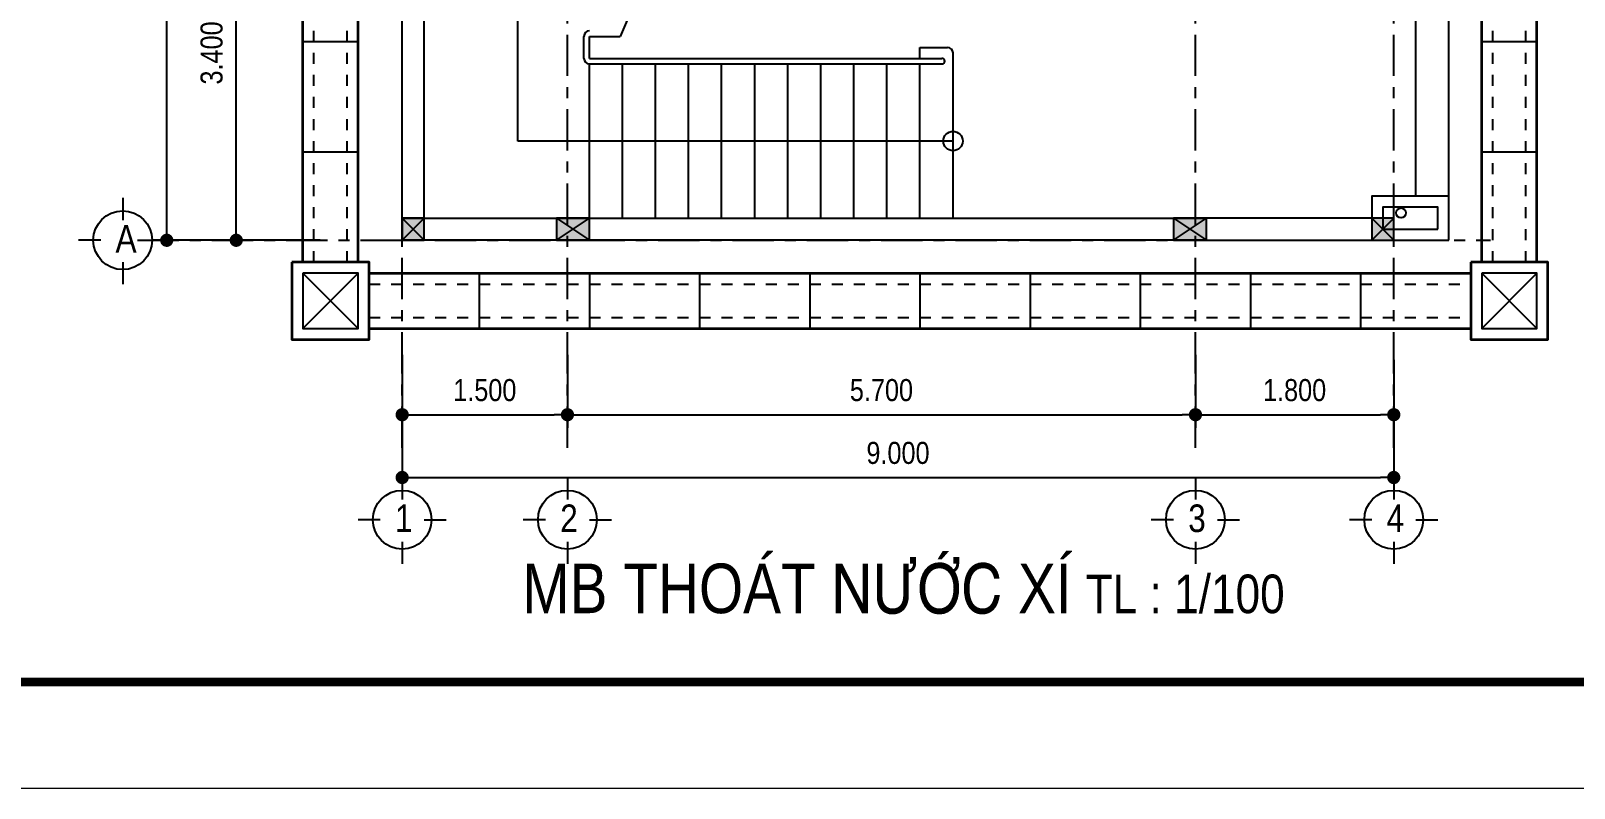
# Model space of a CAD drawing. Header units: millimetres. Extents: x -341 to 79, y 65 to 137.
# Drawn here: x -238.08 to -224.08, y 107.61 to 114.48 of the extents above; entities that cross this region are included whole.
import ezdxf

# ---------------------------------------------------------------- set-up
doc = ezdxf.new("R2010")
doc.units = ezdxf.units.MM
doc.header["$LTSCALE"] = 0.3
doc.header["$MEASUREMENT"] = 0
doc.linetypes.add('CENTER', pattern=[2, 1.25, -0.25, 0.25, -0.25])
doc.linetypes.add('DASHED2', pattern=[0.375, 0.25, -0.125])
doc.layers.get('0').update_dxf_attribs({"linetype": 'CONTINUOUS', "lineweight": 13})
doc.layers.get('DEFPOINTS').update_dxf_attribs({"linetype": 'CONTINUOUS', "lineweight": 13})
for name, color, linetype in [('CHU', 3, 'CONTINUOUS'), ('HACTH', 8, 'CONTINUOUS'), ('HATCH', 8, 'CONTINUOUS'), ('LAYER 1', 1, 'CONTINUOUS'), ('LAYER1', 1, 'CONTINUOUS'), ('LAYER7', 7, 'CONTINUOUS')]:
    doc.layers.add(name, color=color, linetype=linetype)
doc.layers.add('THOATNUOC', color=4, linetype='CONTINUOUS', lineweight=35)
doc.styles.add('HELVE-KT', font='VHELVCN.TTF')
doc.dimstyles.new('1-100', dxfattribs={"dimtxt": 0.2, "dimasz": 0.12, "dimexe": 0.12, "dimexo": 0.2, "dimgap": 0.12, "dimtad": 1, "dimdec": 3, "dimzin": 4, "dimdsep": 46, "dimtxsty": 'HELVE-KT', "dimblk1": 'DOT', "dimblk2": 'DOT', "dimsah": 1, "dimcen": -0.18, "dimadec": 3, "dimazin": 0, "dimtfac": 1, "dimtdec": 3, "dimtmove": 2, "dimatfit": 3, "dimldrblk": 'DOT', "dimfxl": 0, "dimtolj": 1, "dimtzin": 4, "dimarcsym": 0})

# ---------------------------------------------------------------- blocks, each defined once
blk = doc.blocks.new('_DOT')
at = {"color": 0, "linetype": 'ByBlock'}
blk.add_line((-0.5, 0), (-1, 0), dxfattribs=at)
at = {"color": 0, "linetype": 'ByBlock', "const_width": 0.5}
blk.add_lwpolyline([(-0.25, 0, 1), (0.25, 0, 1)], format="xyb", close=True, dxfattribs=at)
blk = doc.blocks.new('*D67')
at = {"layer": 'DEFPOINTS', "color": 0, "lineweight": -2, "ltscale": 5}
for p in [(-234.714, 111.741), (-233.214, 111.741), (-233.214, 110.999)]:
    blk.add_point(p, dxfattribs=at)
at = {"layer": 'LAYER 1', "color": 0, "lineweight": -2, "ltscale": 5}
for p, q in [((-234.714, 111.541), (-234.714, 110.879)), ((-233.214, 111.541), (-233.214, 110.879)), ((-234.594, 110.999), (-233.334, 110.999))]:
    blk.add_line(p, q, dxfattribs=at)
at = {"layer": 'LAYER 1', "color": 0, "lineweight": -2, "ltscale": 5, "xscale": 0.12, "yscale": 0.12, "zscale": 0.12, "rotation": 180}
blk.add_blockref('_DOT', (-234.714, 110.999), dxfattribs=at)
at = {"layer": 'LAYER 1', "color": 0, "lineweight": -2, "ltscale": 5, "xscale": 0.12, "yscale": 0.12, "zscale": 0.12}
blk.add_blockref('_DOT', (-233.214, 110.999), dxfattribs=at)
at = {"layer": 'LAYER 1', "color": 0, "ltscale": 5, "insert": (-233.964, 111.221), "char_height": 0.2, "attachment_point": 5, "style": 'HELVE-KT'}
blk.add_mtext('\\A1;1.500', dxfattribs=at)
blk = doc.blocks.new('*D68')
at = {"layer": 'DEFPOINTS', "color": 0, "lineweight": -2, "ltscale": 5}
for p in [(-233.214, 111.741), (-227.514, 111.741), (-227.514, 110.999)]:
    blk.add_point(p, dxfattribs=at)
at = {"layer": 'LAYER 1', "color": 0, "lineweight": -2, "ltscale": 5}
for p, q in [((-233.214, 111.541), (-233.214, 110.879)), ((-227.514, 111.541), (-227.514, 110.879)), ((-233.094, 110.999), (-227.634, 110.999))]:
    blk.add_line(p, q, dxfattribs=at)
at = {"layer": 'LAYER 1', "color": 0, "lineweight": -2, "ltscale": 5, "xscale": 0.12, "yscale": 0.12, "zscale": 0.12, "rotation": 180}
blk.add_blockref('_DOT', (-233.214, 110.999), dxfattribs=at)
at = {"layer": 'LAYER 1', "color": 0, "lineweight": -2, "ltscale": 5, "xscale": 0.12, "yscale": 0.12, "zscale": 0.12}
blk.add_blockref('_DOT', (-227.514, 110.999), dxfattribs=at)
at = {"layer": 'LAYER 1', "color": 0, "ltscale": 5, "insert": (-230.364, 111.221), "char_height": 0.2, "attachment_point": 5, "style": 'HELVE-KT'}
blk.add_mtext('\\A1;5.700', dxfattribs=at)
blk = doc.blocks.new('*D69')
at = {"layer": 'DEFPOINTS', "color": 0, "lineweight": -2, "ltscale": 5}
for p in [(-236.22, 115.982), (-235.259, 115.982), (-235.259, 112.582)]:
    blk.add_point(p, dxfattribs=at)
at = {"layer": 'LAYER 1', "color": 0, "lineweight": -2, "ltscale": 5}
for p, q in [((-235.459, 115.982), (-236.34, 115.982)), ((-236.22, 112.702), (-236.22, 115.862)), ((-235.459, 112.582), (-236.34, 112.582))]:
    blk.add_line(p, q, dxfattribs=at)
at = {"layer": 'LAYER 1', "color": 0, "lineweight": -2, "ltscale": 5, "xscale": 0.12, "yscale": 0.12, "zscale": 0.12}
for p, rotation in [((-236.22, 115.982), 90), ((-236.22, 112.582), 270)]:
    blk.add_blockref('_DOT', p, dxfattribs=dict(at, rotation=rotation))
at = {"layer": 'LAYER 1', "color": 0, "ltscale": 5, "insert": (-236.443, 114.282), "char_height": 0.2, "attachment_point": 5, "rotation": 90, "style": 'HELVE-KT'}
blk.add_mtext('\\A1;3.400', dxfattribs=at)
blk = doc.blocks.new('*D75')
at = {"layer": 'DEFPOINTS', "color": 0, "lineweight": -2, "ltscale": 5}
for p in [(-236.851, 135.082), (-235.881, 135.082), (-235.881, 112.582)]:
    blk.add_point(p, dxfattribs=at)
at = {"layer": 'LAYER 1', "color": 0, "lineweight": -2, "ltscale": 5}
for p, q in [((-236.081, 135.082), (-236.971, 135.082)), ((-236.851, 112.702), (-236.851, 134.962)), ((-236.081, 112.582), (-236.971, 112.582))]:
    blk.add_line(p, q, dxfattribs=at)
at = {"layer": 'LAYER 1', "color": 0, "lineweight": -2, "ltscale": 5, "xscale": 0.12, "yscale": 0.12, "zscale": 0.12}
for p, rotation in [((-236.851, 135.082), 90), ((-236.851, 112.582), 270)]:
    blk.add_blockref('_DOT', p, dxfattribs=dict(at, rotation=rotation))
at = {"layer": 'LAYER 1', "color": 0, "ltscale": 5, "insert": (-237.073, 124.243), "char_height": 0.2, "attachment_point": 5, "rotation": 90, "style": 'HELVE-KT'}
blk.add_mtext('\\A1;22.500', dxfattribs=at)
blk = doc.blocks.new('*D76')
at = {"layer": 'DEFPOINTS', "color": 0, "lineweight": -2, "ltscale": 5}
for p in [(-227.514, 111.696), (-225.714, 111.696), (-225.714, 110.999)]:
    blk.add_point(p, dxfattribs=at)
at = {"layer": 'LAYER 1', "color": 0, "lineweight": -2, "ltscale": 5}
for p, q in [((-227.514, 111.496), (-227.514, 110.879)), ((-225.714, 111.496), (-225.714, 110.879)), ((-227.394, 110.999), (-225.834, 110.999))]:
    blk.add_line(p, q, dxfattribs=at)
at = {"layer": 'LAYER 1', "color": 0, "lineweight": -2, "ltscale": 5, "xscale": 0.12, "yscale": 0.12, "zscale": 0.12, "rotation": 180}
blk.add_blockref('_DOT', (-227.514, 110.999), dxfattribs=at)
at = {"layer": 'LAYER 1', "color": 0, "lineweight": -2, "ltscale": 5, "xscale": 0.12, "yscale": 0.12, "zscale": 0.12}
blk.add_blockref('_DOT', (-225.714, 110.999), dxfattribs=at)
at = {"layer": 'LAYER 1', "color": 0, "ltscale": 5, "insert": (-226.614, 111.221), "char_height": 0.2, "attachment_point": 5, "style": 'HELVE-KT'}
blk.add_mtext('\\A1;1.800', dxfattribs=at)
blk = doc.blocks.new('*D77')
at = {"layer": 'DEFPOINTS', "color": 0, "lineweight": -2, "ltscale": 5}
for p in [(-234.714, 111.147), (-225.714, 111.147), (-225.714, 110.429)]:
    blk.add_point(p, dxfattribs=at)
at = {"layer": 'LAYER 1', "color": 0, "lineweight": -2, "ltscale": 5}
for p, q in [((-234.714, 110.947), (-234.714, 110.309)), ((-225.714, 110.947), (-225.714, 110.309)), ((-234.594, 110.429), (-225.834, 110.429))]:
    blk.add_line(p, q, dxfattribs=at)
at = {"layer": 'LAYER 1', "color": 0, "lineweight": -2, "ltscale": 5, "xscale": 0.12, "yscale": 0.12, "zscale": 0.12, "rotation": 180}
blk.add_blockref('_DOT', (-234.714, 110.429), dxfattribs=at)
at = {"layer": 'LAYER 1', "color": 0, "lineweight": -2, "ltscale": 5, "xscale": 0.12, "yscale": 0.12, "zscale": 0.12}
blk.add_blockref('_DOT', (-225.714, 110.429), dxfattribs=at)
at = {"layer": 'LAYER 1', "color": 0, "ltscale": 5, "insert": (-230.214, 110.651), "char_height": 0.2, "attachment_point": 5, "style": 'HELVE-KT'}
blk.add_mtext('\\A1;9.000', dxfattribs=at)

msp = doc.modelspace()

# ---------------------------------------------------------------- hatches: boundary and pattern name
at = {"layer": 'HATCH', "lineweight": -2, "ltscale": 0.08}
h = msp.add_hatch(color=256, dxfattribs=at)
h.paths.add_polyline_path([(-234.6145, 112.6825), (-234.7145, 112.7825), (-234.7145, 112.5825)])
h.paths.add_polyline_path([(-234.6145, 112.6825), (-234.7145, 112.5825), (-234.5145, 112.5825)])
h.paths.add_polyline_path([(-234.5145, 112.7825), (-234.6145, 112.6825), (-234.5145, 112.5825)])
h.paths.add_polyline_path([(-234.5145, 112.7825), (-234.7145, 112.7825), (-234.6145, 112.6825)])
h = msp.add_hatch(color=256, dxfattribs=at)
h.paths.add_polyline_path([(-233.3145, 112.7825), (-233.3145, 112.5825), (-233.1645, 112.6825)])
h.paths.add_polyline_path([(-233.1645, 112.6825), (-233.0145, 112.7825), (-233.3145, 112.7825)])
h.paths.add_polyline_path([(-233.3145, 112.5825), (-233.0145, 112.5825), (-233.1645, 112.6825)])
h.paths.add_polyline_path([(-233.1645, 112.6825), (-233.0145, 112.5825), (-233.0145, 112.7825)])
h = msp.add_hatch(color=256, dxfattribs=at)
h.paths.add_polyline_path([(-227.7145, 112.7825), (-227.7145, 112.5825), (-227.5645, 112.6825)])
h.paths.add_polyline_path([(-227.5645, 112.6825), (-227.4145, 112.7825), (-227.7145, 112.7825)])
h.paths.add_polyline_path([(-227.7145, 112.5825), (-227.4145, 112.5825), (-227.5645, 112.6825)])
h.paths.add_polyline_path([(-227.5645, 112.6825), (-227.4145, 112.5825), (-227.4145, 112.7825)])
h = msp.add_hatch(color=256, dxfattribs=at)
h.paths.add_polyline_path([(-225.8145, 112.6825), (-225.9145, 112.7825), (-225.9145, 112.5825)])
h.paths.add_polyline_path([(-225.8145, 112.6825), (-225.9145, 112.5825), (-225.7145, 112.5825)])
h.paths.add_polyline_path([(-225.7145, 112.7825), (-225.8145, 112.6825), (-225.7145, 112.5825)])
h.paths.add_polyline_path([(-225.7145, 112.7825), (-225.9145, 112.7825), (-225.8145, 112.6825)])
h = msp.add_hatch(color=256, dxfattribs=at)
h.paths.add_polyline_path([(-225.8145, 112.6825), (-225.9145, 112.7825), (-225.9145, 112.5825)])
h.paths.add_polyline_path([(-225.8145, 112.6825), (-225.9145, 112.5825), (-225.7145, 112.5825)])
h.paths.add_polyline_path([(-225.7145, 112.7825), (-225.8145, 112.6825), (-225.7145, 112.5825)])
h.paths.add_polyline_path([(-225.7145, 112.7825), (-225.9145, 112.7825), (-225.8145, 112.6825)])

# ---------------------------------------------------------------- linework, layer by layer
at = {"layer": 'CHU'}
for points in [[(-237.2506, 112.9658), (-237.2506, 112.7658)], [(-237.4506, 112.5825), (-237.6506, 112.5825)], [(-237.0506, 112.5825), (-236.8506, 112.5825)], [(-237.2506, 112.3825), (-237.2506, 112.1825)], [(-234.7145, 110.4291), (-234.7145, 110.2291)], [(-233.2145, 110.4291), (-233.2145, 110.2291)], [(-227.5145, 110.4291), (-227.5145, 110.2291)], [(-225.7145, 110.4291), (-225.7145, 110.2291)], [(-234.9145, 110.0458), (-235.1145, 110.0458)], [(-234.5145, 110.0458), (-234.3145, 110.0458)], [(-233.4145, 110.0458), (-233.6145, 110.0458)], [(-233.0145, 110.0458), (-232.8145, 110.0458)], [(-227.7145, 110.0458), (-227.9145, 110.0458)], [(-227.3145, 110.0458), (-227.1145, 110.0458)], [(-225.9145, 110.0458), (-226.1145, 110.0458)], [(-225.5145, 110.0458), (-225.3145, 110.0458)], [(-234.7145, 109.8458), (-234.7145, 109.6458)], [(-233.2145, 109.8458), (-233.2145, 109.6458)], [(-227.5145, 109.8458), (-227.5145, 109.6458)], [(-225.7145, 109.8458), (-225.7145, 109.6458)]]:
    msp.add_lwpolyline(points, dxfattribs=at)
for centre in [(-237.2506, 112.5825), (-234.7145, 110.0458), (-233.2145, 110.0458), (-227.5145, 110.0458), (-225.7145, 110.0458)]:
    msp.add_circle(centre, 0.2667, dxfattribs=at)
at = {"layer": 'DEFPOINTS', "linetype": 'Continuous', "ltscale": 0.08}
msp.add_lwpolyline([(-257.2157, 107.6101), (-215.2157, 107.6101), (-215.2157, 137.3101), (-257.2157, 137.3101)], close=True, dxfattribs=at)
at = {"layer": 'HACTH', "linetype": 'DASHED2'}
for points in [[(-235.5145, 112.3825), (-235.5145, 134.3825)], [(-235.2145, 112.3825), (-235.2145, 134.3825)], [(-224.8145, 112.3825), (-224.8145, 134.3825)], [(-224.5145, 112.3825), (-224.5145, 134.3825)], [(-235.0145, 112.1825), (-225.0145, 112.1825)], [(-235.0145, 111.8825), (-225.0145, 111.8825)]]:
    msp.add_lwpolyline(points, dxfattribs=at)
at = {"layer": 'HATCH', "lineweight": -2, "ltscale": 0.08}
for p, q in [((-225.2145, 112.5825), (-225.2145, 135.0825)), ((-225.5145, 112.9825), (-225.5145, 134.6825)), ((-232.1145, 115.8825), (-232.7359, 114.4325)), ((-233.664, 113.4825), (-233.664, 115.1825)), ((-233.0645, 114.2325), (-233.0645, 114.4325)), ((-233.0145, 114.2325), (-233.0145, 114.4325)), ((-233.0145, 114.4325), (-232.7359, 114.4325)), ((-230.0145, 114.2325), (-230.0145, 114.3325)), ((-230.0145, 114.3325), (-229.7645, 114.3325)), ((-233.0145, 114.2325), (-229.8145, 114.2325)), ((-233.0145, 112.7825), (-233.0145, 114.1825)), ((-233.0145, 114.1825), (-229.8145, 114.1825)), ((-232.7145, 112.7825), (-232.7145, 114.1825)), ((-232.4145, 112.7825), (-232.4145, 114.1825)), ((-232.1145, 112.7825), (-232.1145, 114.1825)), ((-231.8145, 112.7825), (-231.8145, 114.1825)), ((-231.5145, 112.7825), (-231.5145, 114.1825)), ((-231.2145, 112.7825), (-231.2145, 114.1825)), ((-230.9145, 112.7825), (-230.9145, 114.1825)), ((-230.6145, 112.7825), (-230.6145, 114.1825)), ((-230.3145, 112.7825), (-230.3145, 114.1825)), ((-230.0145, 112.7825), (-230.0145, 114.1825)), ((-229.7145, 112.7825), (-229.7145, 114.2825)), ((-229.7145, 113.4825), (-233.664, 113.4825)), ((-234.7145, 112.5825), (-234.5145, 112.7825)), ((-234.7145, 112.7825), (-234.5145, 112.5825)), ((-233.3145, 112.5825), (-233.0145, 112.7825)), ((-233.3145, 112.7825), (-233.0145, 112.5825)), ((-227.7145, 112.5825), (-227.4145, 112.7825)), ((-227.7145, 112.7825), (-227.4145, 112.5825)), ((-225.9145, 112.5825), (-225.7145, 112.7825)), ((-225.9145, 112.7825), (-225.7145, 112.5825)), ((-225.9145, 112.5825), (-225.7145, 112.7825)), ((-225.9145, 112.7825), (-225.7145, 112.5825)), ((-227.4145, 112.5825), (-225.7145, 112.5825))]:
    msp.add_line(p, q, dxfattribs=at)
at = {"layer": 'HATCH', "linetype": 'CENTER'}
for points in [[(-234.7145, 110.6979), (-234.7145, 135.5709)], [(-233.2145, 110.6979), (-233.2145, 135.5709)], [(-227.5145, 110.6979), (-227.5145, 135.5709)], [(-225.7145, 110.6979), (-225.7145, 135.5709)], [(-237.1168, 112.5825), (-224.8357, 112.5825)]]:
    msp.add_lwpolyline(points, dxfattribs=at)
at = {"layer": 'HATCH', "lineweight": -2, "ltscale": 0.08}
for points in [[(-234.7145, 112.5825), (-234.7145, 115.9825)], [(-234.5145, 112.7825), (-234.5145, 115.8825)], [(-234.7145, 112.7825), (-227.4145, 112.7825)], [(-227.4145, 112.5825), (-225.7145, 112.5825), (-225.7145, 112.7825), (-227.4145, 112.7825)], [(-227.4145, 112.5825), (-234.7145, 112.5825)]]:
    msp.add_lwpolyline(points, dxfattribs=at)
for points in [[(-225.2145, 112.5825), (-225.2145, 112.9825), (-225.9145, 112.9825), (-225.9145, 112.5825)], [(-234.5145, 112.5825), (-234.5145, 112.7825), (-234.7145, 112.7825), (-234.7145, 112.5825)], [(-233.0145, 112.5825), (-233.0145, 112.7825), (-233.3145, 112.7825), (-233.3145, 112.5825)], [(-227.4145, 112.5825), (-227.4145, 112.7825), (-227.7145, 112.7825), (-227.7145, 112.5825)], [(-225.7145, 112.5825), (-225.7145, 112.7825), (-225.9145, 112.7825), (-225.9145, 112.5825)], [(-225.7145, 112.5825), (-225.7145, 112.7825), (-225.9145, 112.7825), (-225.9145, 112.5825)], [(-225.3145, 112.6825), (-225.3145, 112.8825), (-225.8145, 112.8825), (-225.8145, 112.6825)]]:
    msp.add_lwpolyline(points, close=True, dxfattribs=at)
msp.add_circle((-229.7145, 113.4825), 0.0877, dxfattribs=at)
for centre, radius, start, end in [((-233.0145, 114.4325), 0.05, 90, 180), ((-229.7645, 114.2825), 0.05, 0, 90), ((-233.0145, 114.2325), 0.05, 180, 270), ((-229.8145, 114.2075), 0.025, 270, 90)]:
    msp.add_arc(centre, radius, start, end, dxfattribs=at)
at = {"layer": 'LAYER 1', "ltscale": 5}
for points in [[(-235.1145, 114.3825), (-235.6145, 114.3825)], [(-224.4145, 114.3825), (-224.9145, 114.3825)], [(-235.1145, 113.3825), (-235.6145, 113.3825)], [(-224.4145, 113.3825), (-224.9145, 113.3825)], [(-235.6145, 112.2825), (-235.6145, 111.7825), (-235.1145, 111.7825), (-235.1145, 112.2825), (-235.6145, 112.2825)], [(-235.6145, 111.7825), (-235.1145, 112.2825)], [(-235.1145, 111.7825), (-235.6145, 112.2825)], [(-234.0145, 112.2825), (-234.0145, 111.7825)], [(-233.0145, 112.2825), (-233.0145, 111.7825)], [(-232.0145, 112.2825), (-232.0145, 111.7825)], [(-231.0145, 112.2825), (-231.0145, 111.7825)], [(-230.0145, 112.2825), (-230.0145, 111.7825)], [(-229.0145, 112.2825), (-229.0145, 111.7825)], [(-228.0145, 112.2825), (-228.0145, 111.7825)], [(-227.0145, 112.2825), (-227.0145, 111.7825)], [(-226.0145, 112.2825), (-226.0145, 111.7825)], [(-224.9145, 112.2825), (-224.9145, 111.7825), (-224.4145, 111.7825), (-224.4145, 112.2825), (-224.9145, 112.2825)], [(-224.9145, 111.7825), (-224.4145, 112.2825)], [(-224.4145, 111.7825), (-224.9145, 112.2825)]]:
    msp.add_lwpolyline(points, dxfattribs=at)
msp.add_circle((-225.6484, 112.8302), 0.045, dxfattribs=at)
at = {"layer": 'LAYER7', "linetype": 'Continuous', "const_width": 0.08}
msp.add_lwpolyline([(-216.2157, 136.3475), (-255.4157, 136.3475), (-255.4157, 108.5726), (-216.2157, 108.5726)], close=True, dxfattribs=at)
at = {"layer": 'THOATNUOC', "linetype": 'Continuous', "ltscale": 0.08}
for points in [[(-235.6145, 112.3825), (-235.6145, 134.3825)], [(-235.1145, 112.3825), (-235.1145, 134.3825)], [(-224.9145, 112.3825), (-224.9145, 134.3825)], [(-224.4145, 112.3825), (-224.4145, 134.3825)], [(-235.0145, 112.2825), (-225.0145, 112.2825)], [(-235.0145, 111.7825), (-225.0145, 111.7825)]]:
    msp.add_lwpolyline(points, dxfattribs=at)
for points in [[(-235.7145, 112.3825), (-235.7145, 111.6825), (-235.0145, 111.6825), (-235.0145, 112.3825)], [(-225.0145, 112.3825), (-225.0145, 111.6825), (-224.3145, 111.6825), (-224.3145, 112.3825)]]:
    msp.add_lwpolyline(points, close=True, dxfattribs=at)

# ---------------------------------------------------------------- texts
at = {"layer": 'LAYER 1', "linetype": 'Continuous', "ltscale": 0.4, "insert": (-233.6239, 109.6479), "char_height": 0.2, "width": 10.809043, "attachment_point": 1, "style": 'HELVE-KT'}
msp.add_mtext('{\\H2.25x;MB THOAÙT NÖÔÙC XÍ}  {\\H1.75x;TL : 1/100}', dxfattribs=at)
at = {"layer": 'LAYER1', "linetype": 'Continuous', "ltscale": 0.05, "char_height": 0.25, "width": 13.097333, "attachment_point": 1, "style": 'HELVE-KT'}
for s, insert in [('A', (-237.3158, 112.721)), ('1', (-234.7796, 110.1843)), ('2', (-233.2796, 110.1843)), ('3', (-227.5796, 110.1843)), ('4', (-225.7796, 110.1843))]:
    msp.add_mtext(s, dxfattribs=dict(at, insert=insert))

# ---------------------------------------------------------------- dimensions: what is measured, and where the dimension line sits
at = {"layer": 'LAYER 1', "ltscale": 5}
dim = msp.add_linear_dim(base=(-236.8506, 135.0825), p1=(-235.8806, 112.5825), p2=(-235.8806, 135.0825), angle=90, dimstyle='1-100', dxfattribs=at)
dim.commit()
dim.dimension.update_dxf_attribs({"geometry": '*D75', "text_midpoint": (-237.0727, 124.2435), "dimtype": 160})
for base, p1, p2, angle, picture, middle in [((-236.2204, 115.9825), (-235.2586, 112.5825), (-235.2586, 115.9825), 90, '*D69', (-236.4425, 114.2825)), ((-233.2145, 110.9989), (-234.7145, 111.7411), (-233.2145, 111.7411), 180, '*D67', (-233.9645, 111.221)), ((-227.5145, 110.9989), (-233.2145, 111.7411), (-227.5145, 111.7411), 180, '*D68', (-230.3645, 111.221)), ((-225.7145, 110.9989), (-227.5145, 111.696), (-225.7145, 111.696), 180, '*D76', (-226.6145, 111.221)), ((-225.7145, 110.4291), (-234.7145, 111.1465), (-225.7145, 111.1465), 180, '*D77', (-230.2145, 110.6513))]:
    dim = msp.add_linear_dim(base=base, p1=p1, p2=p2, angle=angle, dimstyle='1-100', dxfattribs=at)
    dim.commit()
    dim.dimension.update_dxf_attribs({"geometry": picture, "text_midpoint": middle})

doc.saveas('drawing.dxf')
